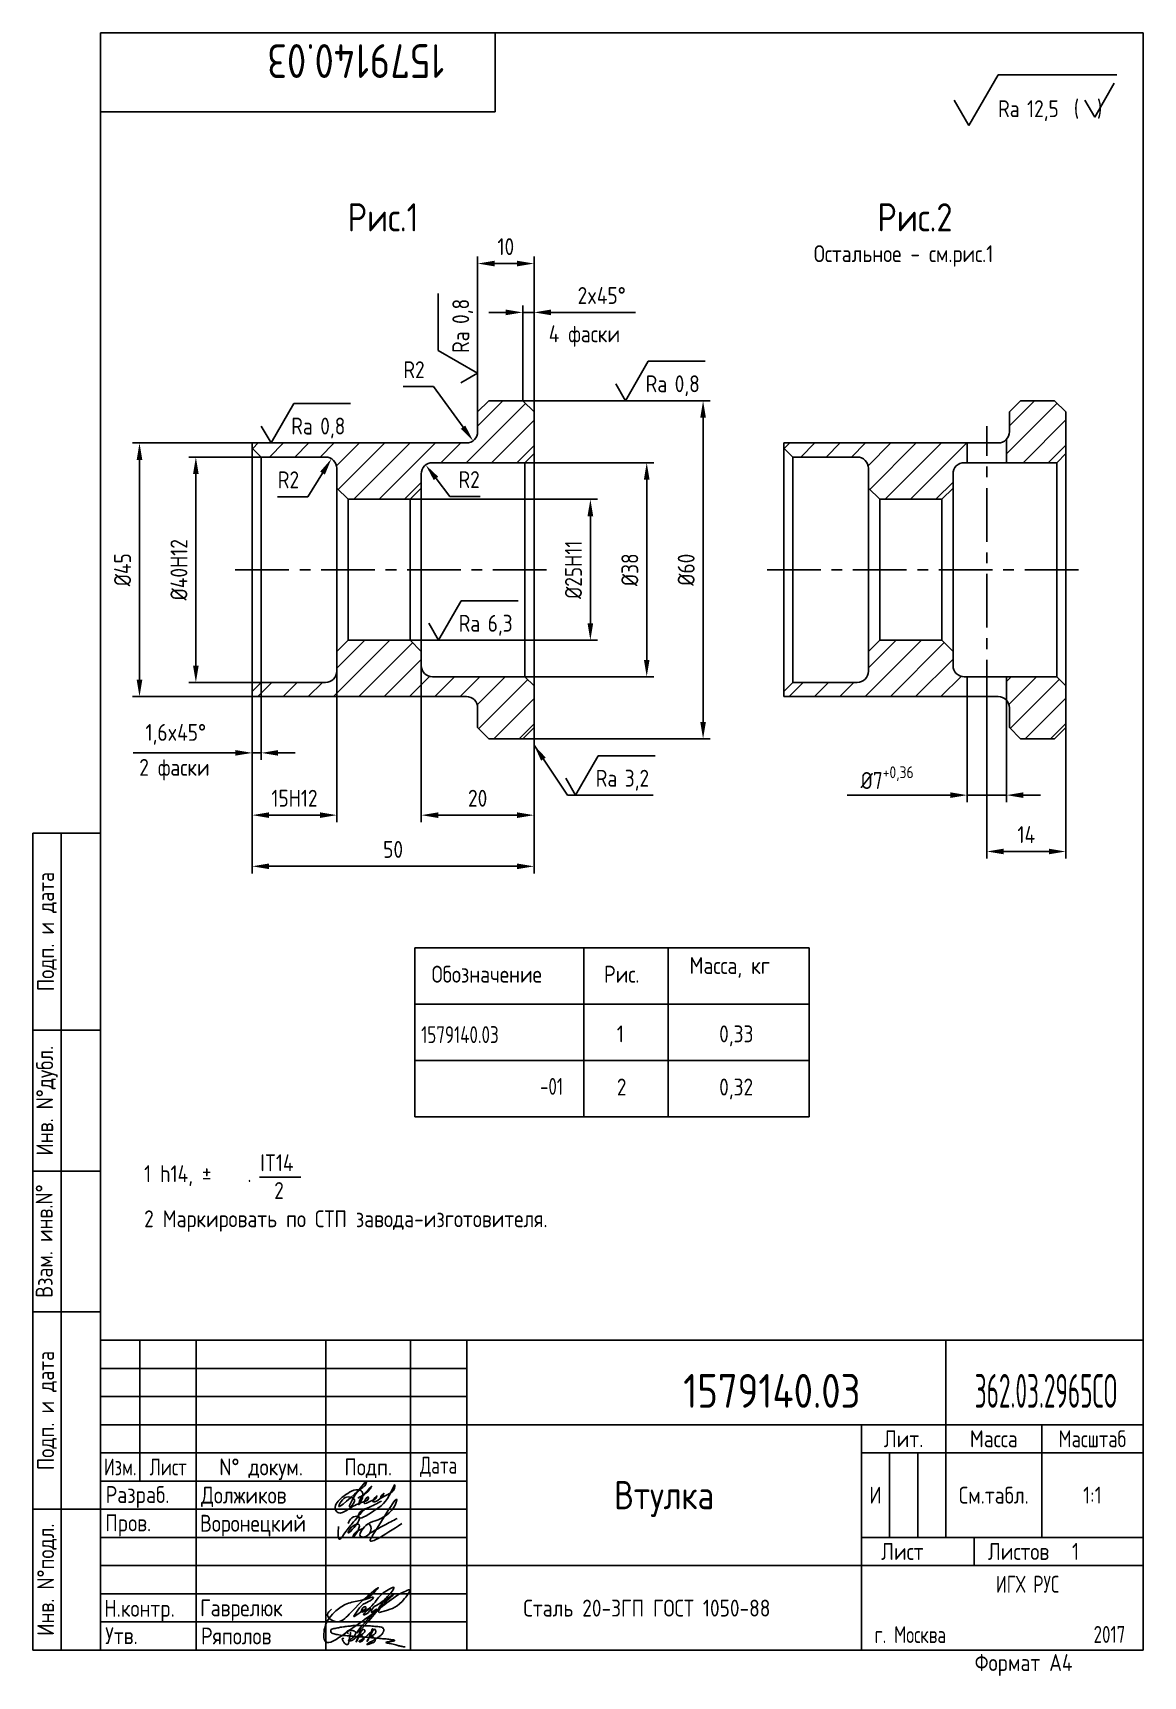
# Paper-space layout 'A4' of a CAD drawing. Header units: millimetres. Extents: x 16 to 213, y -1 to 291.
# The model-space entities are those that its viewports show. They can reach past a viewport. Long polylines and large blocks are cut down to what shows.
import ezdxf
from ezdxf.enums import TextEntityAlignment as Align

# ---------------------------------------------------------------- set-up
doc = ezdxf.new("R2010")
doc.units = ezdxf.units.MM
doc.header["$LTSCALE"] = 0.3
doc.linetypes.add('CENTER', pattern=[50.8, 31.75, -6.35, 6.35, -6.35])
for name, color, linetype in [('Bord', 1, 'Continuous'), ('Cen', 5, 'CENTER'), ('Text', 3, 'Continuous'), ('Textb', 6, 'Continuous'), ('TEXTRUS', 3, 'Continuous')]:
    doc.layers.add(name, color=color, linetype=linetype)
doc.layers.add('Cont', color=6, linetype='Continuous', lineweight=25)
doc.layers.add('Dim', color=7, linetype='Continuous', lineweight=25)
doc.layers.get('Defpoints').off()
doc.styles.add('Style1', font='romans.shx', dxfattribs={"width": 0.8})
doc.dimstyles.new('LIN1', dxfattribs={"dimtxt": 3, "dimasz": 3, "dimexe": 1.25, "dimexo": 0, "dimgap": 1.5, "dimtad": 1, "dimtoh": 1, "dimdec": 1, "dimtxsty": 'Style1', "dimcen": 2.5, "dimclrt": 3, "dimadec": 0, "dimazin": 0, "dimtfac": 1, "dimtdec": 1, "dimtmove": 0, "dimatfit": 2, "dimfxl": 1, "dimarcsym": 0})

# ---------------------------------------------------------------- blocks, each defined once
blk = doc.blocks.new('A$C314368CF')
at = {"layer": 'Text'}
for q in [(7.18, 6), (1.98, 3)]:
    blk.add_line((3.72, 0), q, dxfattribs=at)
at = {"layer": 'Text', "style": 'Style1', "width": 0.8}
blk.add_text('(  )', height=3, dxfattribs=at).set_placement((0, 0))
blk = doc.blocks.new('sherISO_18')
at = {"layer": 'Cont'}
for p, q in [((-30.94, -16.46), (-25.74, -7.46)), ((-25.74, -7.46), (-4.67, -7.46)), ((-30.94, -16.46), (-33.54, -11.96))]:
    blk.add_line(p, q, dxfattribs=at)
blk.add_blockref('A$C314368CF', (-12.3, -14.96))
at = {"layer": 'Textb', "style": 'Style1', "width": 0.8}
blk.add_text('Ra', height=3, dxfattribs=at).set_placement((-25.74, -14.96))
blk.add_attdef('12,5', (-20.6, -14.96), '', height=3, dxfattribs=at)
blk = doc.blocks.new('ZNAK21')
at = {"layer": 'Text', "style": 'Style1', "width": 0.8}
blk.add_text('Остальное - см.рис.1', height=3, dxfattribs=at).set_placement((-0.32, 0.02))
at = {"layer": 'Textb', "style": 'Style1', "width": 0.8}
blk.add_text('Рис.2', height=5, dxfattribs=at).set_placement((10.96, 5.47))
blk = doc.blocks.new('ZNAK20')
at = {"layer": 'Textb', "style": 'Style1', "width": 0.8}
blk.add_text('Рис.1', height=5, dxfattribs=at).set_placement((-0.89, 0.69))
blk = doc.blocks.new('A4')
at = {"layer": 'Bord'}
for p, q in [((20, 55), (85, 55)), ((20, 50), (85, 50)), ((20, 45), (85, 45)), ((160, 40), (160, 25)), ((165, 40), (165, 25)), ((20, 30), (85, 30)), ((20, 25), (85, 25)), ((20, 20), (85, 20)), ((20, 15), (85, 15)), ((20, 10), (85, 10))]:
    blk.add_line(p, q, dxfattribs=at)
at = {"layer": 'Cont'}
for p, q in [((205, 292), (20, 292)), ((20, 292), (20, 5)), ((90, 278), (90, 292)), ((205, 292), (205, 5)), ((20, 278), (90, 278)), ((8, 5), (8, 150)), ((8, 150), (20, 150)), ((13, 5), (13, 150)), ((8, 115), (20, 115)), ((20, 90), (8, 90)), ((20, 65), (8, 65)), ((205, 60), (20, 60)), ((20, 60), (205, 60)), ((27, 60), (27, 35)), ((37, 60), (37, 5)), ((60, 5), (60, 60)), ((75, 60), (75, 5)), ((85, 5), (85, 60)), ((170, 60), (170, 25)), ((85, 45), (205, 45)), ((155, 5), (155, 45)), ((187, 25), (187, 45)), ((20, 40), (85, 40)), ((205, 40), (155, 40)), ((85, 35), (20, 35)), ((20, 30), (8, 30)), ((155, 25), (205, 25)), ((175, 25), (175, 20)), ((205, 20), (85, 20)), ((20, 5), (8, 5)), ((205, 5), (20, 5))]:
    blk.add_line(p, q, dxfattribs=at)
at = {"layer": 'Text', "style": 'Style1', "width": 0.8}
for s, p in [('Подп. и дата', (10.5, 132.5)), ('Инв. N%%dдубл.', (10.5, 102.5)), ('Взам. инв.N%%d ', (10, 78.38)), ('Подп. и дата', (10.5, 47.5)), ('Инв. N%%dподл.', (10.5, 17.5))]:
    blk.add_text(s, height=3, rotation=90, dxfattribs=at).set_placement(p, align=Align.MIDDLE)
at = {"layer": 'Text', "style": 'Style1'}
for s, width, p in [('Лит.', 0.8, (162.5, 42.5)), ('Масса', 0.8, (178.5, 42.5)), ('Масштаб', 0.75, (196, 42.5)), ('Изм.', 0.7, (23.5, 37.5)), ('Лист', 0.7, (32, 37.5)), ('N%%d докум.', 0.8, (48.5, 37.5)), ('Подп.', 0.8, (67.5, 37.5)), ('Лист', 0.8, (162.27, 22.5)), ('Листов', 0.8, (182.9, 22.5))]:
    blk.add_text(s, height=3, dxfattribs=dict(at, width=width)).set_placement(p, align=Align.MIDDLE_CENTER)
at = {"layer": 'Text', "style": 'Style1', "width": 0.7}
for s, p in [('Дата', (80, 37.5)), ('ИГХ РУС', (184.5, 16.69))]:
    blk.add_text(s, height=3, dxfattribs=at).set_placement(p, align=Align.MIDDLE)
at = {"layer": 'Text', "style": 'Style1'}
for s, width, p in [('Разpаб.', 0.8, (20.92, 31.1)), ('Пpов.', 0.8, (20.84, 26.08)), ('Н.контp.', 0.8, (20.66, 10.92)), ('Утв.', 0.8, (20.84, 6.06)), ('г. Москва', 0.7, (157.35, 6.25)), ('Фоpмат А4', 0.8, (175.11, 1.29))]:
    blk.add_text(s, height=3, dxfattribs=dict(at, width=width)).set_placement(p)
for tag, p, width in [('ФИО', (39, 31), 0.8), ('ФИО', (39, 26), 0.8), ('ГОСТ_СОРТАМЕНТА', (98.19, 14), 0.8), ('ФИО', (39, 11), 0.8), ('ФИО', (39, 6), 0.8), ('200', (192.85, 6.29), 0.7)]:
    blk.add_attdef(tag, p, '', height=3, dxfattribs=dict(at, width=width))
at = {"layer": 'Text', "style": 'Style1', "width": 0.8}
for tag, p in [('И', (157.49, 32.5)), ('700', (178.5, 32.5)), ('1:20', (196, 32.5))]:
    blk.add_attdef(tag, text='', height=3, dxfattribs=at).set_placement(p, align=Align.MIDDLE)
blk.add_attdef('Сборочный_чертеж', text='', height=3, dxfattribs=at).set_placement((120, 21.3), align=Align.CENTER)
for tag, p in [('1', (171.12, 22.5)), ('2', (193, 22.5))]:
    blk.add_attdef(tag, text='', height=3, dxfattribs=at).set_placement(p, align=Align.MIDDLE_CENTER)
blk.add_attdef('ЛИСТ', text='', height=3, dxfattribs=at).set_placement((85.99, 12.5), align=Align.MIDDLE_LEFT)
at = {"layer": 'Text', "style": 'Style1', "width": 0.7}
blk.add_attdef('%%OГОСТ_ТЕХ._ТРЕБОВАНИЙ', text='', height=3, dxfattribs=at).set_placement((98.19, 8), align=Align.BOTTOM_LEFT)
at = {"layer": 'Textb', "style": 'Style1', "width": 0.8}
blk.add_attdef('1234567', (81, 290), '', height=6, rotation=180, dxfattribs=at)
blk.add_attdef('1234567', (123.4, 48), '', height=6, dxfattribs=at)
for tag, height, p in [('123ХЯ', 6, (183.62, 48)), ('НАИМЕНОВАНИЕ', 5, (120, 30))]:
    blk.add_attdef(tag, text='', height=height, dxfattribs=at).set_placement(p, align=Align.CENTER)
blk = doc.blocks.new('A$C63F45750')
at = {"layer": 'Text'}
for points, knots in [([(3.17, 2.37), (3.12, 2.38), (3.04, 2.41), (2.94, 2.5), (2.85, 2.57), (2.79, 2.69), (2.87, 2.77), (2.99, 2.84), (3.16, 2.89), (3.36, 2.93), (3.6, 2.95), (3.82, 2.92), (4.05, 2.87), (4.25, 2.78), (4.45, 2.63), (4.46, 2.42), (4.38, 2.26), (4.28, 2.1), (4.17, 1.94), (4.03, 1.78), (3.89, 1.62), (3.75, 1.52), (3.63, 1.43), (3.49, 1.36), (3.35, 1.3), (3.24, 1.25), (3.16, 1.21), (3.12, 1.15), (3.19, 1.1), (3.27, 1.09), (3.4, 1.07), (3.55, 1.07), (3.72, 1.12), (3.92, 1.19), (4.1, 1.34), (4.26, 1.51), (4.44, 1.65), (4.59, 1.81), (4.74, 1.93), (4.84, 2.04), (4.93, 2.14), (5.07, 2.29), (5.19, 2.53), (5.28, 2.68), (5.35, 2.96), (5.23, 2.66), (5.2, 2.44), (5.04, 2.09), (4.95, 1.81), (4.86, 1.57), (4.75, 1.31), (4.67, 1.12), (4.46, 0.78), (4.62, 1.17), (4.71, 1.45), (4.88, 1.74), (5.01, 2), (5.08, 2.19), (5.19, 2.4), (5.32, 2.58), (5.4, 2.75), (5.52, 2.89), (5.65, 3.04), (5.85, 3.1), (6.02, 3.03), (6.08, 2.87), (6.03, 2.7), (5.9, 2.51), (5.7, 2.37), (5.55, 2.23), (5.4, 2.17), (5.31, 2.12), (5.12, 2.09), (5.35, 2.07), (5.48, 2), (5.64, 1.93), (5.75, 1.8), (5.85, 1.67), (5.89, 1.54), (5.89, 1.37), (5.8, 1.2), (5.63, 1.06), (5.41, 0.94), (5.23, 0.86), (5.02, 0.92), (5.13, 1.1), (5.28, 1.16), (5.44, 1.27), (5.61, 1.36), (5.74, 1.46), (5.86, 1.53), (5.95, 1.61), (6.05, 1.69), (6.15, 1.77), (6.28, 1.87), (6.46, 2.02), (6.65, 2.19), (6.83, 2.37), (6.98, 2.49), (7.11, 2.61), (7.2, 2.74), (7.32, 2.84), (7.42, 2.97), (7.48, 3.08), (7.48, 3.27), (7.34, 3.08), (7.28, 2.94), (7.18, 2.69), (7.1, 2.46), (7, 2.22), (6.93, 1.98), (6.83, 1.78), (6.73, 1.55), (6.67, 1.34), (6.6, 1.14), (6.56, 1.03), (6.39, 0.99), (6.62, 1.33), (6.75, 1.54), (6.93, 1.87), (7.05, 2.08), (7.18, 2.32), (7.33, 2.6), (7.47, 2.89), (7.6, 3.07), (7.79, 3.18), (7.95, 3.01), (8, 2.81), (7.99, 2.62), (7.94, 2.46), (7.83, 2.33), (7.69, 2.22), (7.53, 2.11), (7.37, 2.03), (7.21, 1.99), (7.11, 1.97), (6.89, 1.98), (7.07, 1.94), (7.15, 1.9), (7.27, 1.88), (7.39, 1.84), (7.52, 1.81), (7.62, 1.72), (7.7, 1.62), (7.78, 1.51), (7.83, 1.39), (7.87, 1.26), (7.88, 1.13), (7.86, 0.99), (7.75, 0.88), (7.6, 0.77), (7.4, 0.73), (7.19, 0.66), (6.97, 0.55), (6.71, 0.48), (6.57, 0.44), (6.42, 0.42), (6.52, 0.58), (6.61, 0.64), (6.81, 0.78), (7.06, 0.89), (7.33, 1.04), (7.55, 1.16), (7.7, 1.24), (7.84, 1.32), (7.99, 1.43), (8.21, 1.58), (8.48, 1.76), (8.74, 1.95), (8.97, 2.12), (9.1, 2.29), (9.23, 2.44), (9.3, 2.6), (9.37, 2.74), (9.42, 2.92), (9.45, 3.13), (9.21, 3.48), (8.67, 3.59), (8.09, 3.63), (7.57, 3.66), (7.06, 3.74), (6.57, 3.75), (6.09, 3.74), (5.67, 3.78), (5.28, 3.78), (4.96, 3.81), (4.65, 3.83), (4.31, 3.82), (3.97, 3.79), (3.61, 3.74), (3.22, 3.67), (2.86, 3.66), (2.53, 3.61), (2.18, 3.52), (1.78, 3.54), (1.38, 3.37), (0.96, 3.35), (0.58, 3.24), (0.25, 3.19), (0.03, 3.06), (-0.03, 2.83), (0.02, 2.6), (0.26, 2.38), (0.59, 2.33), (1, 2.2), (1.48, 2.15), (1.93, 2.05), (2.35, 2.02), (2.72, 2.01), (3.11, 1.94), (3.68, 1.94), (4.25, 1.83), (4.91, 1.87), (5.53, 1.76), (6.13, 1.72), (6.73, 1.71), (7.32, 1.62), (7.99, 1.55), (8.64, 1.54), (9.16, 1.46), (9.61, 1.42), (10.03, 1.4), (10.41, 1.32), (10.73, 1.29), (11.01, 1.24), (11.18, 1.23), (11.42, 1.14), (11.18, 1.06), (11.01, 1.03), (10.71, 0.98), (10.37, 0.92), (10.1, 0.91), (9.65, 0.75), (10.22, 0.67), (10.54, 0.59), (11.08, 0.47), (11.61, 0.35), (12.17, 0.15), (12.64, 0.08), (12.98, 0.03), (13.11, 0.01), (13.18, 0)], [0, 0, 0, 0, 0.153866, 0.270441, 0.388867, 0.510533, 0.592156, 0.71333, 0.90842, 1.11344, 1.349254, 1.61246, 1.782219, 2.047249, 2.291879, 2.451528, 2.651081, 2.806158, 3.017979, 3.227348, 3.462381, 3.633009, 3.75766, 3.920516, 4.080796, 4.214529, 4.291786, 4.349969, 4.397594, 4.50822, 4.594826, 4.799244, 4.954392, 5.128468, 5.437537, 5.632649, 5.842485, 6.094987, 6.293219, 6.410959, 6.551192, 6.687808, 7.022147, 7.294342, 7.425356, 7.52079, 7.946481, 8.313051, 8.59833, 8.833695, 9.090496, 9.427695, 9.601191, 9.883219, 10.093306, 10.673943, 10.798776, 10.974628, 11.287247, 11.486184, 11.648652, 11.848902, 12.027194, 12.25348, 12.40059, 12.537783, 12.716293, 12.91523, 13.208551, 13.438489, 13.549668, 13.67779, 13.77127, 13.930001, 14.029091, 14.272112, 14.434836, 14.547084, 14.739051, 14.830983, 15.061241, 15.268922, 15.500489, 15.788979, 15.879568, 16.024283, 16.221854, 16.418714, 16.593102, 16.783247, 16.91018, 17.018213, 17.135263, 17.278205, 17.430482, 17.620087, 17.979626, 18.191789, 18.388716, 18.565718, 18.714854, 18.857929, 19.039974, 19.171375, 19.283034, 19.400085, 19.618058, 19.882245, 20.150781, 20.377854, 20.649532, 20.89723, 21.042543, 21.40016, 21.557817, 21.667145, 21.752781, 21.926256, 22.412297, 22.813145, 22.961412, 23.171289, 23.607257, 23.940428, 24.110007, 24.291214, 24.48084, 24.697609, 24.904078, 25.034245, 25.218018, 25.407651, 25.573473, 25.787447, 25.930292, 26.051316, 26.18846, 26.285312, 26.406799, 26.52425, 26.630463, 26.793722, 26.898606, 27.029313, 27.171012, 27.314101, 27.419918, 27.580557, 27.709367, 27.829268, 28.024364, 28.266961, 28.41242, 28.705761, 28.989137, 29.187748, 29.233768, 29.332802, 29.529535, 29.667094, 30.039923, 30.332117, 30.61061, 30.769982, 30.856778, 31.109923, 31.313488, 31.656425, 32.066331, 32.296628, 32.49714, 32.710276, 32.891468, 33.014834, 33.177747, 33.444503, 33.618009, 34.409008, 34.914636, 35.419802, 35.95397, 36.458179, 36.88069, 37.388403, 37.738353, 38.034261, 38.353468, 38.693154, 39.037638, 39.391136, 39.787481, 40.203773, 40.488977, 40.784975, 41.26625, 41.668005, 42.070065, 42.499388, 42.869834, 43.079573, 43.213439, 43.554591, 43.717296, 44.153724, 44.506336, 45.019111, 45.587859, 45.90191, 46.270392, 46.703958, 47.093115, 47.952647, 48.44014, 49.079253, 49.808223, 50.268654, 50.851051, 51.604831, 52.298429, 52.776925, 53.1907, 53.661988, 54.042386, 54.348524, 54.616841, 54.853814, 54.983777, 55.126096, 55.333328, 55.613101, 56.008732, 56.315809, 56.59982, 56.87931, 57.399251, 57.889617, 58.432507, 59.066698, 59.660314, 59.862668, 60.07277, 60.07277, 60.07277, 60.07277]), ([(2.31, 1.53), (2.26, 1.52), (2.17, 1.51), (2.06, 1.48), (1.93, 1.38), (2.07, 1.25), (2.14, 1.11), (2.26, 0.93), (2.39, 0.72), (2.57, 0.54), (2.71, 0.44), (2.86, 0.4), (3.02, 0.43), (3.14, 0.54), (3.21, 0.79), (3.25, 1.07), (3.31, 1.4), (3.35, 1.67), (3.38, 1.92), (3.47, 2.19), (3.5, 2.43), (3.54, 2.59), (3.56, 2.64)], [0, 0, 0, 0, 0.15847, 0.269731, 0.363591, 0.555514, 0.688037, 0.848606, 1.204359, 1.433632, 1.58673, 1.729549, 1.880686, 2.057874, 2.19169, 2.63505, 2.928153, 3.184121, 3.441863, 3.696117, 4.025873, 4.178055, 4.178055, 4.178055, 4.178055])]:
    blk.add_open_spline(points, degree=3, knots=knots, dxfattribs=at)
blk = doc.blocks.new('*D5')
at = {"layer": 'Dim', "color": 0, "lineweight": -2, "transparency": 16777216}
for p, q in [((343.62, 201.81), (343.62, 188.06)), ((342.02, 199.31), (342.02, 188.06)), ((339.02, 189.31), (320.91, 189.31)), ((343.62, 189.31), (342.02, 189.31)), ((346.62, 189.31), (349.62, 189.31))]:
    blk.add_line(p, q, dxfattribs=at)
at = {"layer": 'Dim', "color": 0, "transparency": 16777216}
for points in [[(339.02, 189.81), (339.02, 188.81), (342.02, 189.31)], [(346.62, 189.81), (346.62, 188.81), (343.62, 189.31)]]:
    blk.add_solid(points, dxfattribs=at)
at = {"layer": 'Dim', "color": 3, "transparency": 16777216, "insert": (328.46, 192.6), "char_height": 3, "attachment_point": 5, "style": 'Style1'}
blk.add_mtext('1,6x45°', dxfattribs=at)
blk = doc.blocks.new('*D6')
at = {"layer": 'Dim', "color": 0, "lineweight": -2, "transparency": 16777216}
for p, q in [((357.02, 203.81), (357.02, 177.01)), ((342.02, 189.31), (342.02, 177.01)), ((354.02, 178.26), (345.02, 178.26))]:
    blk.add_line(p, q, dxfattribs=at)
at = {"layer": 'Dim', "color": 0, "transparency": 16777216}
for points in [[(345.02, 178.76), (345.02, 177.76), (342.02, 178.26)], [(354.02, 178.76), (354.02, 177.76), (357.02, 178.26)]]:
    blk.add_solid(points, dxfattribs=at)
at = {"layer": 'Dim', "color": 3, "transparency": 16777216, "insert": (349.52, 181.26), "char_height": 3, "attachment_point": 5, "style": 'Style1'}
blk.add_mtext('15H12', dxfattribs=at)
blk = doc.blocks.new('*D7')
at = {"layer": 'Dim', "color": 0, "lineweight": -2, "transparency": 16777216}
for p, q in [((372.02, 204.81), (372.02, 177.01)), ((392.02, 193.81), (392.02, 177.01)), ((375.02, 178.26), (389.02, 178.26))]:
    blk.add_line(p, q, dxfattribs=at)
at = {"layer": 'Dim', "color": 0, "transparency": 16777216}
for points in [[(375.02, 178.76), (375.02, 177.76), (372.02, 178.26)], [(389.02, 178.76), (389.02, 177.76), (392.02, 178.26)]]:
    blk.add_solid(points, dxfattribs=at)
at = {"layer": 'Dim', "color": 3, "transparency": 16777216, "insert": (382.02, 181.26), "char_height": 3, "attachment_point": 5, "style": 'Style1'}
blk.add_mtext('20', dxfattribs=at)
blk = doc.blocks.new('*D8')
at = {"layer": 'Dim', "color": 0, "lineweight": -2, "transparency": 16777216}
for p, q in [((370.02, 234.31), (403.27, 234.31)), ((402.02, 231.31), (402.02, 212.31)), ((370.02, 209.31), (403.27, 209.31))]:
    blk.add_line(p, q, dxfattribs=at)
at = {"layer": 'Dim', "color": 0, "transparency": 16777216}
for points in [[(401.52, 231.31), (402.52, 231.31), (402.02, 234.31)], [(401.52, 212.31), (402.52, 212.31), (402.02, 209.31)]]:
    blk.add_solid(points, dxfattribs=at)
at = {"layer": 'Dim', "color": 3, "transparency": 16777216, "insert": (399.02, 221.81), "char_height": 3, "attachment_point": 5, "rotation": 90, "style": 'Style1'}
blk.add_mtext('%%c25H11', dxfattribs=at)
blk = doc.blocks.new('*D9')
at = {"layer": 'Dim', "color": 0, "lineweight": -2, "transparency": 16777216}
for p, q in [((390.42, 240.81), (413.27, 240.81)), ((412.02, 237.81), (412.02, 205.81)), ((390.42, 202.81), (413.27, 202.81))]:
    blk.add_line(p, q, dxfattribs=at)
at = {"layer": 'Dim', "color": 0, "transparency": 16777216}
for points in [[(411.52, 237.81), (412.52, 237.81), (412.02, 240.81)], [(411.52, 205.81), (412.52, 205.81), (412.02, 202.81)]]:
    blk.add_solid(points, dxfattribs=at)
at = {"layer": 'Dim', "color": 3, "transparency": 16777216, "insert": (409.02, 221.81), "char_height": 3, "attachment_point": 5, "rotation": 90, "style": 'Style1'}
blk.add_mtext('%%c38', dxfattribs=at)
blk = doc.blocks.new('*D10')
at = {"layer": 'Dim', "color": 0, "lineweight": -2, "transparency": 16777216}
for p, q in [((390.02, 251.81), (423.27, 251.81)), ((422.02, 194.81), (422.02, 248.81)), ((390.02, 191.81), (423.27, 191.81))]:
    blk.add_line(p, q, dxfattribs=at)
at = {"layer": 'Dim', "color": 0, "transparency": 16777216}
for points in [[(421.52, 248.81), (422.52, 248.81), (422.02, 251.81)], [(421.52, 194.81), (422.52, 194.81), (422.02, 191.81)]]:
    blk.add_solid(points, dxfattribs=at)
at = {"layer": 'Dim', "color": 3, "transparency": 16777216, "insert": (419.02, 221.81), "char_height": 3, "attachment_point": 5, "rotation": 90, "style": 'Style1'}
blk.add_mtext('%%c60', dxfattribs=at)
blk = doc.blocks.new('*D11')
at = {"layer": 'Dim', "color": 0, "lineweight": -2, "transparency": 16777216}
for p, q in [((390.02, 251.81), (390.02, 268.73)), ((392.02, 249.81), (392.02, 268.73)), ((387.02, 267.48), (384.02, 267.48)), ((390.02, 267.48), (392.02, 267.48)), ((395.02, 267.48), (410.05, 267.48))]:
    blk.add_line(p, q, dxfattribs=at)
at = {"layer": 'Dim', "color": 0, "transparency": 16777216}
for points in [[(387.02, 267.98), (387.02, 266.98), (390.02, 267.48)], [(395.02, 267.98), (395.02, 266.98), (392.02, 267.48)]]:
    blk.add_solid(points, dxfattribs=at)
at = {"layer": 'Dim', "color": 3, "transparency": 16777216, "insert": (404.03, 270.48), "char_height": 3, "attachment_point": 5, "style": 'Style1'}
blk.add_mtext('2x45°', dxfattribs=at)
blk = doc.blocks.new('*D12')
at = {"layer": 'Dim', "color": 0, "lineweight": -2, "transparency": 16777216}
for p, q in [((382.02, 249.81), (382.02, 277.4)), ((392.02, 261.81), (392.02, 277.4)), ((385.02, 276.15), (389.02, 276.15))]:
    blk.add_line(p, q, dxfattribs=at)
at = {"layer": 'Dim', "color": 0, "transparency": 16777216}
for points in [[(385.02, 276.65), (385.02, 275.65), (382.02, 276.15)], [(389.02, 276.65), (389.02, 275.65), (392.02, 276.15)]]:
    blk.add_solid(points, dxfattribs=at)
at = {"layer": 'Dim', "color": 3, "transparency": 16777216, "insert": (387.02, 279.15), "char_height": 3, "attachment_point": 5, "style": 'Style1'}
blk.add_mtext('10', dxfattribs=at)
blk = doc.blocks.new('*D13')
at = {"layer": 'Dim', "color": 0, "lineweight": -2, "transparency": 16777216}
for p, q in [((343.62, 241.81), (330.77, 241.81)), ((332.02, 238.81), (332.02, 204.81)), ((343.62, 201.81), (330.77, 201.81))]:
    blk.add_line(p, q, dxfattribs=at)
at = {"layer": 'Dim', "color": 0, "transparency": 16777216}
for points in [[(331.52, 238.81), (332.52, 238.81), (332.02, 241.81)], [(331.52, 204.81), (332.52, 204.81), (332.02, 201.81)]]:
    blk.add_solid(points, dxfattribs=at)
at = {"layer": 'Dim', "color": 3, "transparency": 16777216, "insert": (329.02, 221.81), "char_height": 3, "attachment_point": 5, "rotation": 90, "style": 'Style1'}
blk.add_mtext('%%c40H12', dxfattribs=at)
blk = doc.blocks.new('*D14')
at = {"layer": 'Dim', "color": 0, "lineweight": -2, "transparency": 16777216}
for p, q in [((368.79, 254.31), (374.18, 254.31)), ((374.18, 254.31), (379.43, 247.12))]:
    blk.add_line(p, q, dxfattribs=at)
at = {"layer": 'Dim', "color": 0, "transparency": 16777216}
blk.add_solid([(379.83, 247.41), (379.03, 246.82), (381.2, 244.7)], dxfattribs=at)
at = {"layer": 'Dim', "color": 3, "transparency": 16777216, "insert": (370.73, 257.31), "char_height": 3, "attachment_point": 5, "style": 'Style1'}
blk.add_mtext('R2', dxfattribs=at)
blk = doc.blocks.new('sherISO_03')
at = {"layer": 'Text'}
blk.add_line((4.04, 7), (14.12, 7), dxfattribs=at)
blk.add_lwpolyline([(-1.73, 3), (0, 0), (4.04, 7)], dxfattribs=at)
at = {"layer": 'Text', "style": 'Style1', "width": 0.8}
blk.add_text('Ra', height=3, dxfattribs=at).set_placement((3.58, 1.5))
blk.add_attdef('6,3', (8.73, 1.5), '', height=3, dxfattribs=at)
blk = doc.blocks.new('*D15')
at = {"layer": 'Dim', "color": 0, "lineweight": -2, "transparency": 16777216}
for p, q in [((342.02, 178.26), (342.02, 167.93)), ((392.02, 178.26), (392.02, 167.93)), ((345.02, 169.18), (389.02, 169.18))]:
    blk.add_line(p, q, dxfattribs=at)
at = {"layer": 'Dim', "color": 0, "transparency": 16777216}
for points in [[(345.02, 169.68), (345.02, 168.68), (342.02, 169.18)], [(389.02, 169.68), (389.02, 168.68), (392.02, 169.18)]]:
    blk.add_solid(points, dxfattribs=at)
at = {"layer": 'Dim', "color": 3, "transparency": 16777216, "insert": (367.02, 172.18), "char_height": 3, "attachment_point": 5, "style": 'Style1'}
blk.add_mtext('50', dxfattribs=at)
blk = doc.blocks.new('*D16')
at = {"layer": 'Dim', "color": 0, "lineweight": -2, "transparency": 16777216}
for p, q in [((351.89, 234.77), (354.49, 238.96)), ((346.5, 234.77), (351.89, 234.77))]:
    blk.add_line(p, q, dxfattribs=at)
at = {"layer": 'Dim', "color": 0, "transparency": 16777216}
blk.add_solid([(354.07, 239.22), (354.92, 238.7), (356.08, 241.51)], dxfattribs=at)
at = {"layer": 'Dim', "color": 3, "transparency": 16777216, "insert": (348.45, 237.77), "char_height": 3, "attachment_point": 5, "style": 'Style1'}
blk.add_mtext('R2', dxfattribs=at)
blk = doc.blocks.new('*D17')
at = {"layer": 'Dim', "color": 0, "lineweight": -2, "transparency": 16777216}
for p, q in [((377.06, 234.81), (374.63, 238.01)), ((382.45, 234.81), (377.06, 234.81))]:
    blk.add_line(p, q, dxfattribs=at)
at = {"layer": 'Dim', "color": 0, "transparency": 16777216}
blk.add_solid([(375.02, 238.32), (374.23, 237.71), (372.81, 240.4)], dxfattribs=at)
at = {"layer": 'Dim', "color": 3, "transparency": 16777216, "insert": (380.51, 237.81), "char_height": 3, "attachment_point": 5, "style": 'Style1'}
blk.add_mtext('R2', dxfattribs=at)
blk = doc.blocks.new('sherISO_04')
at = {"layer": 'Text'}
blk.add_line((4.04, 7), (14.12, 7), dxfattribs=at)
blk.add_lwpolyline([(-1.73, 3), (0, 0), (4.04, 7)], dxfattribs=at)
at = {"layer": 'Text', "style": 'Style1', "width": 0.8}
blk.add_text('Ra', height=3, dxfattribs=at).set_placement((3.58, 1.5))
blk.add_attdef('3,2', (8.73, 1.5), '', height=3, dxfattribs=at)
blk = doc.blocks.new('*D18')
at = {"layer": 'Dim', "color": 0, "lineweight": -2, "transparency": 16777216}
for p, q in [((342.02, 244.31), (320.77, 244.31)), ((322.02, 241.31), (322.02, 202.31)), ((342.02, 199.31), (320.77, 199.31))]:
    blk.add_line(p, q, dxfattribs=at)
at = {"layer": 'Dim', "color": 0, "transparency": 16777216}
for points in [[(321.52, 241.31), (322.52, 241.31), (322.02, 244.31)], [(321.52, 202.31), (322.52, 202.31), (322.02, 199.31)]]:
    blk.add_solid(points, dxfattribs=at)
at = {"layer": 'Dim', "color": 3, "transparency": 16777216, "insert": (319.02, 221.81), "char_height": 3, "attachment_point": 5, "rotation": 90, "style": 'Style1'}
blk.add_mtext('%%c45', dxfattribs=at)
blk = doc.blocks.new('*D19')
at = {"layer": 'Dim', "color": 0, "lineweight": -2, "transparency": 16777216}
for p, q in [((468.87, 199.31), (468.87, 180.56)), ((475.87, 198.63), (475.87, 180.56)), ((465.87, 181.81), (447.56, 181.81)), ((475.87, 181.81), (468.87, 181.81)), ((478.87, 181.81), (481.87, 181.81))]:
    blk.add_line(p, q, dxfattribs=at)
at = {"layer": 'Dim', "color": 0, "transparency": 16777216}
for points in [[(465.87, 182.31), (465.87, 181.31), (468.87, 181.81)], [(478.87, 182.31), (478.87, 181.31), (475.87, 181.81)]]:
    blk.add_solid(points, dxfattribs=at)
at = {"layer": 'Dim', "color": 3, "transparency": 16777216, "insert": (454.68, 184.91), "char_height": 3, "attachment_point": 5, "style": 'Style1'}
blk.add_mtext('\\A1;%%c7{\\H0.7x;\\S+0,36^ ;}', dxfattribs=at)
blk = doc.blocks.new('*D20')
at = {"layer": 'Dim', "color": 0, "lineweight": -2, "transparency": 16777216}
for p, q in [((472.37, 196.31), (472.37, 170.56)), ((486.37, 193.81), (486.37, 170.56)), ((475.37, 171.81), (483.37, 171.81))]:
    blk.add_line(p, q, dxfattribs=at)
at = {"layer": 'Dim', "color": 0, "transparency": 16777216}
for points in [[(475.37, 172.31), (475.37, 171.31), (472.37, 171.81)], [(483.37, 172.31), (483.37, 171.31), (486.37, 171.81)]]:
    blk.add_solid(points, dxfattribs=at)
at = {"layer": 'Dim', "color": 3, "transparency": 16777216, "insert": (479.37, 174.81), "char_height": 3, "attachment_point": 5, "style": 'Style1'}
blk.add_mtext('14', dxfattribs=at)

msp = doc.modelspace()

# ---------------------------------------------------------------- hatches: boundary and pattern name
at = {"layer": 'Bord'}
h = msp.add_hatch(dxfattribs=at)
h.set_pattern_fill('ANSI31', color=256, style=0)
h.paths.add_polyline_path([(342.02, 244.31), (342.02, 243.41), (343.62, 241.81), (355.02, 241.81, -0.414214), (357.02, 239.81), (357.02, 236.31), (359.02, 234.31), (370.02, 234.31), (372.02, 236.31), (372.02, 238.81, -0.414214), (374.02, 240.81), (390.42, 240.81), (392.02, 242.41), (392.02, 249.81), (390.02, 251.81), (384.02, 251.81), (382.02, 249.81), (382.02, 246.31, -0.414214), (380.02, 244.31)])
h.paths.add_polyline_path([(380.02, 199.31, -0.414214), (382.02, 197.31), (382.02, 193.81), (384.02, 191.81), (390.02, 191.81), (392.02, 193.81), (392.02, 201.21), (390.42, 202.81), (374.02, 202.81, -0.414214), (372.02, 204.81), (372.02, 207.31), (370.02, 209.31), (359.02, 209.31), (357.02, 207.31), (357.02, 203.81), (357.02, 199.31)])
h.paths.add_polyline_path([(357.02, 199.31), (357.02, 203.81, -0.414214), (355.02, 201.81), (343.62, 201.81), (342.02, 200.21), (342.02, 199.31)])
h = msp.add_hatch(dxfattribs=at)
h.set_pattern_fill('ANSI31', color=256, style=0)
h.paths.add_polyline_path([(468.87, 244.31), (436.37, 244.31), (436.37, 243.41), (437.97, 241.81), (449.37, 241.81, -0.414214), (451.37, 239.81), (451.37, 236.31), (453.37, 234.31), (464.37, 234.31), (466.37, 236.31), (466.37, 238.81, -0.414214), (468.37, 240.81), (468.87, 240.81)])
h.paths.add_polyline_path([(486.37, 249.81), (484.37, 251.81), (478.37, 251.81), (476.37, 249.81), (476.37, 246.31, -0.182676), (475.87, 244.99), (475.87, 240.81), (484.77, 240.81), (486.37, 242.41)])
h.paths.add_polyline_path([(486.37, 201.21), (484.77, 202.81), (475.87, 202.81), (475.87, 198.63, -0.182676), (476.37, 197.31), (476.37, 193.81), (478.37, 191.81), (484.37, 191.81), (486.37, 193.81)])
h.paths.add_polyline_path([(466.37, 204.81), (466.37, 207.31), (464.37, 209.31), (453.37, 209.31), (451.37, 207.31), (451.37, 203.81, -0.414214), (449.37, 201.81), (437.97, 201.81), (436.37, 200.21), (436.37, 199.31), (468.87, 199.31), (468.87, 202.81), (468.37, 202.81, -0.414214)])

# ---------------------------------------------------------------- linework, layer by layer
at = {"layer": 'Cen'}
for p, q in [((472.37, 196.31), (472.37, 247.31)), ((339.02, 221.81), (395.02, 221.81)), ((433.37, 221.81), (489.37, 221.81))]:
    msp.add_line(p, q, dxfattribs=at)
at = {"layer": 'Cont'}
for p, q in [((382.02, 249.81), (384.02, 251.81)), ((390.02, 251.81), (384.02, 251.81)), ((390.02, 251.81), (392.02, 249.81)), ((476.37, 249.81), (478.37, 251.81)), ((484.37, 251.81), (478.37, 251.81)), ((484.37, 251.81), (486.37, 249.81)), ((382.02, 249.81), (382.02, 246.31)), ((392.02, 193.81), (392.02, 249.81)), ((476.37, 249.81), (476.37, 246.31)), ((486.37, 193.81), (486.37, 249.81)), ((475.87, 240.81), (475.87, 244.99)), ((380.02, 244.31), (342.02, 244.31)), ((342.02, 244.31), (342.02, 199.31)), ((343.62, 241.81), (342.02, 243.41)), ((390.42, 240.81), (392.02, 242.41)), ((436.37, 244.31), (436.37, 199.31)), ((474.37, 244.31), (436.37, 244.31)), ((437.97, 241.81), (436.37, 243.41)), ((468.87, 240.81), (468.87, 244.31)), ((484.77, 240.81), (486.37, 242.41)), ((343.62, 241.81), (355.02, 241.81)), ((343.62, 241.81), (343.62, 201.81)), ((357.02, 239.81), (357.02, 203.81)), ((374.02, 240.81), (390.42, 240.81)), ((390.42, 202.81), (390.42, 240.81)), ((437.97, 241.81), (437.97, 201.81)), ((437.97, 241.81), (449.37, 241.81)), ((451.37, 239.81), (451.37, 203.81)), ((468.37, 240.81), (484.77, 240.81)), ((484.77, 202.81), (484.77, 240.81)), ((359.02, 234.31), (357.02, 236.31)), ((370.02, 234.31), (372.02, 236.31)), ((372.02, 204.81), (372.02, 238.81)), ((453.37, 234.31), (451.37, 236.31)), ((464.37, 234.31), (466.37, 236.31)), ((466.37, 204.81), (466.37, 238.81)), ((359.02, 234.31), (370.02, 234.31)), ((359.02, 234.31), (359.02, 209.31)), ((370.02, 209.31), (370.02, 234.31)), ((453.37, 234.31), (453.37, 209.31)), ((453.37, 234.31), (464.37, 234.31)), ((464.37, 209.31), (464.37, 234.31)), ((359.02, 209.31), (357.02, 207.31)), ((359.02, 209.31), (370.02, 209.31)), ((370.02, 209.31), (372.02, 207.31)), ((453.37, 209.31), (451.37, 207.31)), ((453.37, 209.31), (464.37, 209.31)), ((464.37, 209.31), (466.37, 207.31)), ((343.62, 201.81), (342.02, 200.21)), ((343.62, 201.81), (355.02, 201.81)), ((374.02, 202.81), (390.42, 202.81)), ((390.42, 202.81), (392.02, 201.21)), ((437.97, 201.81), (436.37, 200.21)), ((437.97, 201.81), (449.37, 201.81)), ((468.37, 202.81), (484.77, 202.81)), ((468.87, 199.31), (468.87, 202.81)), ((475.87, 198.63), (475.87, 202.81)), ((484.77, 202.81), (486.37, 201.21)), ((342.02, 199.31), (380.02, 199.31)), ((436.37, 199.31), (474.37, 199.31)), ((382.02, 197.31), (382.02, 193.81)), ((476.37, 197.31), (476.37, 193.81)), ((382.02, 193.81), (384.02, 191.81)), ((390.02, 191.81), (392.02, 193.81)), ((476.37, 193.81), (478.37, 191.81)), ((484.37, 191.81), (486.37, 193.81)), ((384.02, 191.81), (390.02, 191.81)), ((478.37, 191.81), (484.37, 191.81))]:
    msp.add_line(p, q, dxfattribs=at)
for centre, start, end in [((380.02, 246.31), 270, 0), ((474.37, 246.31), 270, 0), ((355.02, 239.81), 0, 90), ((374.02, 238.81), 90, 180), ((449.37, 239.81), 0, 90), ((468.37, 238.81), 90, 180), ((374.02, 204.81), 180, 270), ((468.37, 204.81), 180, 270), ((355.02, 203.81), 270, 0), ((449.37, 203.81), 270, 0), ((380.02, 197.31), 0, 90), ((474.37, 197.31), 0, 90)]:
    msp.add_arc(centre, 2, start, end, dxfattribs=at)
at = {"layer": 'Dim'}
msp.add_line((357.02, 203.81), (357.02, 195.85), dxfattribs=at)

# ---------------------------------------------------------------- block references
at = {"layer": 'Dim', "rotation": 90}
msp.add_blockref('sherISO_04', (382.02, 256.7), dxfattribs=at).add_auto_attribs({'3,2': '0,8'})
at = {"layer": 'Dim'}
for name, p, values in [('sherISO_04', (408.25, 251.81), {'3,2': '0,8'}), ('sherISO_04', (345.36, 244.31), {'3,2': '0,8'}), ('sherISO_03', (375.07, 209.31), {'6,3': '6,3'}), ('sherISO_04', (399.39, 181.81), {'3,2': '3,2'})]:
    msp.add_blockref(name, p, dxfattribs=at).add_auto_attribs(values)

# ---------------------------------------------------------------- texts
at = {"layer": 'Text', "style": 'Style1', "width": 0.8}
for s, p in [('4 фаски', (394.64, 262.18)), ('2 фаски', (321.98, 185.24))]:
    msp.add_text(s, height=3, dxfattribs=at).set_placement(p)

# ---------------------------------------------------------------- dimensions: what is measured, and where the dimension line sits
at = {"layer": 'Dim'}
for base, p1, p2, picture, middle in [((392.02, 276.15), (382.02, 249.81), (392.02, 261.81), '*D12', (387.02, 279.15)), ((392.02, 178.26), (372.02, 204.81), (392.02, 193.81), '*D7', (382.02, 181.26)), ((486.37, 171.81), (472.37, 196.31), (486.37, 193.81), '*D20', (479.37, 174.81))]:
    dim = msp.add_linear_dim(base=base, p1=p1, p2=p2, dimstyle='LIN1', dxfattribs=at)
    dim.commit()
    dim.dimension.update_dxf_attribs({"geometry": picture, "text_midpoint": middle})
dim = msp.add_linear_dim(base=(392.02, 267.48), p1=(390.02, 251.81), p2=(392.02, 249.81), text='<>x45°', dimstyle='LIN1', dxfattribs=at)
dim.commit()
dim.dimension.update_dxf_attribs({"geometry": '*D11', "text_midpoint": (404.03, 270.48)})
for center, mpoint, picture, middle in [((380.02, 246.31), (381.2, 244.7), '*D14', (374.18, 254.31)), ((355.02, 239.81), (356.08, 241.51), '*D16', (351.89, 234.77)), ((374.02, 238.81), (372.81, 240.4), '*D17', (377.06, 234.81))]:
    dim = msp.add_radius_dim(center=center, mpoint=mpoint, dimstyle='LIN1', override={"dimtmove": 1}, dxfattribs=at)
    dim.commit()
    dim.dimension.update_dxf_attribs({"geometry": picture, "text_midpoint": middle, "dimtype": 164})
for base, p1, p2, text, picture, middle in [((422.02, 251.81), (390.02, 191.81), (390.02, 251.81), '%%c<>', '*D10', (419.02, 221.81)), ((322.02, 199.31), (342.02, 244.31), (342.02, 199.31), '%%c<>', '*D18', (319.02, 221.81)), ((332.02, 201.81), (343.62, 241.81), (343.62, 201.81), '%%c<>H12', '*D13', (329.02, 221.81)), ((412.02, 202.81), (390.42, 240.81), (390.42, 202.81), '%%c<>', '*D9', (409.02, 221.81)), ((402.02, 209.31), (370.02, 234.31), (370.02, 209.31), '%%c<>H11', '*D8', (399.02, 221.81))]:
    dim = msp.add_linear_dim(base=base, p1=p1, p2=p2, angle=90, text=text, dimstyle='LIN1', dxfattribs=at)
    dim.commit()
    dim.dimension.update_dxf_attribs({"geometry": picture, "text_midpoint": middle})
for base, p1, p2, text, picture, middle in [((343.62, 189.31), (342.02, 199.31), (343.62, 201.81), '<>x45°', '*D5', (328.46, 189.31)), ((342.02, 178.26), (357.02, 203.81), (342.02, 189.31), '<>H12', '*D6', (349.52, 178.26)), ((468.87, 181.81), (475.87, 198.63), (468.87, 199.31), '\\A1;%%c<>{\\H0.7x;\\S+0,36^ ;}', '*D19', (454.68, 181.81))]:
    dim = msp.add_linear_dim(base=base, p1=p1, p2=p2, text=text, dimstyle='LIN1', dxfattribs=at)
    dim.commit()
    dim.dimension.update_dxf_attribs({"geometry": picture, "text_midpoint": middle, "dimtype": 160})
dim = msp.add_linear_dim(base=(392.02, 169.18), p1=(342.02, 178.26), p2=(392.02, 178.26), dimstyle='LIN1', dxfattribs=at)
dim.commit()
dim.dimension.update_dxf_attribs({"geometry": '*D15', "text_midpoint": (367.02, 169.18), "dimtype": 160})

# ---------------------------------------------------------------- leaders
msp.add_leader([(392.02, 190.69), (397.99, 181.81), (413.15, 181.81)], dimstyle='LIN1', override={"dimgap": 1.5, "dimtad": 0}, dxfattribs=at)

psp = doc.layouts.new('A4')

# ---------------------------------------------------------------- linework, layer by layer
at = {"layer": 'Cont'}
for p, q in [((83.52, 128.22), (153.52, 128.22)), ((83.52, 128.22), (83.52, 98.22)), ((113.52, 128.22), (113.52, 98.22)), ((128.52, 98.22), (128.52, 128.22)), ((153.52, 128.22), (153.52, 98.22)), ((83.52, 118.22), (153.52, 118.22)), ((153.52, 108.22), (83.52, 108.22)), ((83.52, 98.22), (153.52, 98.22))]:
    psp.add_line(p, q, dxfattribs=at)
at = {"layer": 'Text'}
psp.add_line((55.96, 87.52), (63.33, 87.52), dxfattribs=at)
for points, knots in [([(77.61, 30.01), (76.85, 29.59), (75.54, 28.86), (73.66, 28.28), (73.34, 26.35), (78.27, 29.45), (78.6, 30.06), (80.01, 33.08), (79.98, 31.65), (79.1, 31.52), (76.91, 30.05), (78.22, 31.8), (77.69, 30.29), (75.16, 29.18), (77.05, 31.35), (76.51, 30.15), (75.78, 30.18), (73.91, 28.94), (75.25, 31.2), (75.37, 30.11), (73.47, 29.66), (72.19, 28.83), (70.05, 27.48), (69, 29.21), (70.5, 30.63), (71.91, 31.59), (73.19, 32.23), (74.15, 31.82), (74.56, 30.83), (73.26, 28.51), (73.96, 30.8), (74.57, 31.25), (76.21, 33.07), (75.22, 31.61), (74.49, 31.07), (73.69, 30.68), (73.44, 30.55)], [0, 0, 0, 0, 2.703743, 4.672825, 5.02799, 7.955933, 13.437489, 13.883188, 14.189441, 16.413959, 17.478513, 18.47964, 18.959294, 20.910841, 22.003091, 22.470554, 23.533771, 24.710748, 26.01626, 26.201331, 27.488187, 30.382065, 32.258784, 33.069724, 35.439902, 37.010787, 38.612861, 39.32109, 39.818865, 41.83144, 42.782113, 44.494961, 45.867914, 46.467245, 48.290622, 49.101188, 49.101188, 49.101188, 49.101188]), ([(71.96, 29.22), (72.38, 30.14), (72.92, 31.32), (75.19, 33.89), (74.74, 32.72), (73.23, 31.7), (69.03, 27.58), (70.68, 30.33), (71.66, 31.01), (73.22, 30.32), (72.58, 29.51), (72.06, 28.82), (71.9, 29.09), (71.94, 29.18), (71.96, 29.22)], [0, 0, 0, 0, 4.062617, 5.226919, 5.800291, 6.663227, 11.774431, 12.938639, 14.11351, 15.354081, 16.396133, 16.918576, 17.03251, 17.182794, 17.182794, 17.182794, 17.182794]), ([(71.69, 26.03), (71.85, 26.41), (72.17, 27.16), (74.67, 27.72), (72.87, 25.27), (71.35, 23.94), (72.4, 25.93), (74.54, 26), (72.07, 22.7), (73.13, 24.91), (74.3, 24.81), (75.27, 26.31), (76.11, 24.94), (75.27, 23.6), (73.24, 23.6), (74.82, 26), (77.23, 26.67), (79.6, 27.95), (81.09, 32.38), (77.31, 25.85), (74.64, 21.71), (78.11, 23.98), (81.26, 26.03)], [0, 0, 0, 0, 1.213353, 2.399709, 5.497648, 5.861317, 7.611627, 8.43806, 10.837371, 11.583123, 13.461301, 14.534506, 15.162086, 17.217848, 17.944717, 20.123775, 21.948027, 26.460707, 27.144718, 34.52243, 35.159468, 41.304292, 41.304292, 41.304292, 41.304292]), ([(70.01, 25.48), (69.96, 25.02), (69.9, 24.36), (70.05, 22.82), (71.39, 24.72), (72.52, 26.15), (73.9, 27.76), (74.71, 28.7)], [0, 0, 0, 0, 1.523947, 2.237958, 3.351836, 5.856423, 9.374056, 9.374056, 9.374056, 9.374056]), ([(80.43, 26.92), (79.66, 26.53), (77.95, 25.66), (76.28, 24.71), (75.36, 24.18)], [0, 0, 0, 0, 2.587978, 5.77327, 5.77327, 5.77327, 5.77327]), ([(68.74, 10.85), (68.41, 10.54), (67.53, 9.73), (69.92, 7.87), (73.05, 11.13), (74.54, 12.74), (77.43, 14.96), (75.53, 12.88), (74.12, 12.36), (71.42, 11.97), (69.12, 10.31), (67.39, 8.27), (67.24, 3.75), (73.4, 8.12), (77.15, 10.73), (80.43, 13.43), (83.11, 14.56), (80.78, 11.23), (79.49, 10.91), (76.18, 9.85), (78.45, 12.28), (80.52, 14), (77.83, 12.19), (76.72, 10.09), (71.94, 4.97), (74.54, 8.45), (77.66, 11.67), (75.52, 9.87), (76.08, 11.2), (77.24, 11.73), (78.42, 12.58), (80.68, 15.43), (77.06, 13.32), (76.76, 12.01), (73.72, 9.41), (75.34, 10.11), (75.94, 11.33), (74.88, 10.55), (73.58, 10.02), (74.63, 11.67), (74.99, 10.95), (73.92, 10.49), (72.12, 8.74), (73.61, 10.98), (74.52, 11.93), (75.68, 12.25), (76.63, 13.29), (75.38, 12.8), (74.34, 12.4)], [0, 0, 0, 0, 1.17994, 3.087717, 5.863103, 12.338328, 12.854096, 14.088578, 16.834551, 19.302558, 21.570562, 25.210018, 27.650956, 31.348291, 40.129863, 44.562748, 45.223917, 46.979401, 51.214655, 52.099288, 55.323111, 56.227801, 58.471865, 60.028126, 65.752911, 68.466223, 71.038525, 71.934922, 72.780229, 73.495807, 76.028152, 77.999346, 80.11892, 83.1954, 85.334448, 86.270878, 87.060466, 88.110212, 88.803314, 89.989889, 90.197567, 90.706974, 92.884587, 94.19917, 96.055742, 97.375783, 97.753899, 99.636325, 99.636325, 99.636325, 99.636325])]:
    psp.add_open_spline(points, degree=3, knots=knots, dxfattribs=at)

# ---------------------------------------------------------------- block references
ref = psp.add_blockref('A4', (7.77, -1.43))
ref.add_attrib('ФИО', 'Должиков', (45.63, 29.57), dxfattribs={"layer": 'Text', "height": 3, "style": 'Style1', "width": 0.8})
ref.add_attrib('123ХЯ', '362.03.2965СО', dxfattribs={"layer": 'Textb', "height": 6, "style": 'Style1', "width": 0.48}).set_placement((195.52, 46.57), align=Align.CENTER)
ref.add_attrib('1234567', '1579140.03', (131.17, 46.57), dxfattribs={"layer": 'Textb', "height": 6, "style": 'Style1', "width": 0.8})
ref.add_attrib('НАИМЕНОВАНИЕ', 'Втулка', dxfattribs={"layer": 'Textb', "height": 5, "style": 'Style1', "width": 0.8}).set_placement((127.77, 28.57), align=Align.CENTER)
ref.add_attrib('И', 'И', dxfattribs={"layer": 'Text', "height": 3, "style": 'Style1', "width": 0.8}).set_placement((165.26, 31.07), align=Align.MIDDLE)
ref.add_attrib('700', 'См.табл.', dxfattribs={"layer": 'Text', "height": 3, "style": 'Style1', "width": 0.8}).set_placement((186.27, 31.07), align=Align.MIDDLE)
ref.add_attrib('1:20', '1:1', dxfattribs={"layer": 'Text', "height": 3, "style": 'Style1', "width": 0.8}).set_placement((203.77, 31.07), align=Align.MIDDLE)
ref.add_attrib('2', '1', dxfattribs={"layer": 'Text', "height": 3, "style": 'Style1', "width": 0.8}).set_placement((200.77, 21.07), align=Align.MIDDLE_CENTER)
ref.add_attrib('200', '2017', (203.98, 4.85), dxfattribs={"layer": 'Text', "height": 3, "style": 'Style1', "width": 0.7})
ref.add_attrib('1234567', '1579140.03', (88.77, 288.57), dxfattribs={"layer": 'Textb', "height": 6, "rotation": 180, "style": 'Style1', "width": 0.8})
at = {"layer": 'Cont'}
psp.add_blockref('A$C63F45750', (68.62, 4.13), dxfattribs=at)
at = {"layer": 'Dim'}
psp.add_blockref('sherISO_18', (212.77, 290.57), dxfattribs=at).add_auto_attribs({'12,5': '12,5'})
for name, p in [('ZNAK20', (72.51, 254.64)), ('ZNAK21', (154.66, 249.86))]:
    psp.add_blockref(name, p, dxfattribs=at)

# ---------------------------------------------------------------- texts
at = {"layer": 'Text', "style": 'Style1'}
for s, width, p in [('Масса, кг', 0.8, (132.29, 123.56)), ('Обозначение', 0.8, (86.53, 122.01)), ('Рис.', 0.8, (117.12, 122.01)), ('1579140.03', 0.7, (84.67, 111.29)), ('1', 0.8, (119.39, 111.42)), ('0,33', 0.8, (137.54, 111.42)), ('-01', 0.7, (105.76, 102.1)), ('2', 0.8, (119.39, 101.99)), ('0,32', 0.8, (137.54, 101.99)), ('IT14', 0.8, (56.12, 88.55)), ('1 h14, %%P    .', 0.8, (35.51, 86.61)), ('2', 0.8, (58.59, 83.62)), ('2 Маркировать по СТП завода-изготовителя.', 0.8, (35.51, 78.61)), ('Воронецкий', 0.8, (45.43, 24.57)), ('Гаврелюк', 0.8, (45.45, 9.57)), ('Ряполов', 0.8, (45.61, 4.57))]:
    psp.add_text(s, height=3, dxfattribs=dict(at, width=width)).set_placement(p)
at = {"layer": 'TEXTRUS', "style": 'Style1', "width": 0.8}
psp.add_text('Сталь 20-3ГП ГОСТ 1050-88', height=3, dxfattribs=at).set_placement((124.72, 9.52), align=Align.CENTER)

# ---------------------------------------------------------------- viewports
at = {"layer": 'Defpoints'}
psp.add_viewport(center=(112.5, 194.25), size=(185, 122.0218), view_center_point=(399.83, 220.77), view_height=122.0218, dxfattribs=at)

doc.saveas('drawing.dxf')
